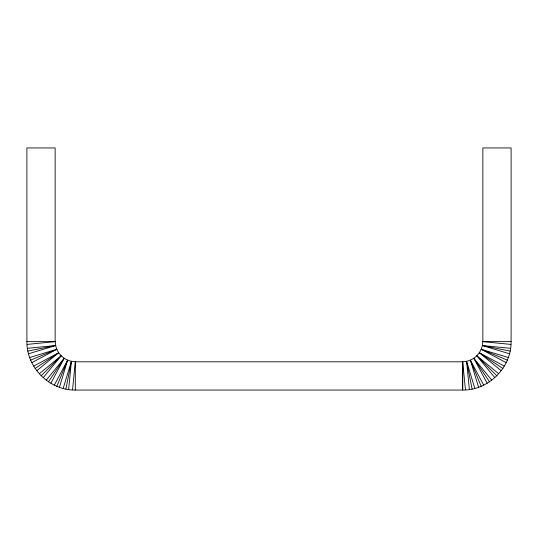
<?xml version="1.0" encoding="UTF-8"?>
<svg xmlns="http://www.w3.org/2000/svg" width="538" height="538" viewBox="0 0 538 538"><rect width="100%" height="100%" fill="white"/><g stroke="black" fill="none" stroke-linecap="round" stroke-linejoin="round"><path stroke-width="0.81" d="M482.855 341.63L482.855 147.95L511.1 147.95L511.1 341.63L482.72 341.63C482.882 352.343 473.393 361.832 462.68 361.67L462.68 390.05L75.32 390.05C49.429 390.44 26.51 367.521 26.9 341.63L26.9 147.95L55.145 147.95L55.145 341.63M68.642 389.391L71.413 361.28C62.273 359.532 55.219 350.937 55.279 341.63L26.9 341.63M72.549 389.774L75.32 361.67L71.413 361.28L63.208 388.315M75.32 361.805L462.68 361.805L462.68 390.05C488.571 390.44 511.49 367.521 511.1 341.63M65.871 389.122L71.413 361.28M59.456 387.172L67.653 360.144L54.338 385.053M56.793 386.365L67.653 360.144M50.875 383.204L64.19 358.295L46.268 380.124M48.42 381.893L64.19 358.295M43.235 377.636L61.15 355.8L39.314 373.715M41.083 375.867L61.15 355.8M36.826 370.682L58.655 352.76L33.746 366.075M35.057 368.53L58.655 352.76M31.897 362.612L56.806 349.296L29.778 357.494M30.585 360.157L56.806 349.296M28.635 353.742L55.67 345.537L27.559 348.308M27.828 351.079L55.67 345.537M27.176 344.401L55.279 341.63M482.72 341.63L510.824 344.401M509.365 353.742L482.33 345.537L510.441 348.308M482.33 345.537L510.172 351.079M506.103 362.612L481.194 349.296L508.222 357.494M481.194 349.296L507.415 360.157M501.174 370.682L479.345 352.76L504.254 366.075M479.345 352.76L502.943 368.53M494.765 377.636L476.85 355.8L498.686 373.715M476.85 355.8L496.917 375.867M487.125 383.204L473.81 358.295L491.732 380.124M473.81 358.295L489.58 381.893M478.544 387.172L470.346 360.144L483.662 385.053M470.346 360.144L481.207 386.365M469.358 389.391L466.587 361.28L474.792 388.315M466.587 361.28L472.129 389.122M462.68 361.67L465.451 389.774M75.32 361.67L75.32 390.05"/></g></svg>
